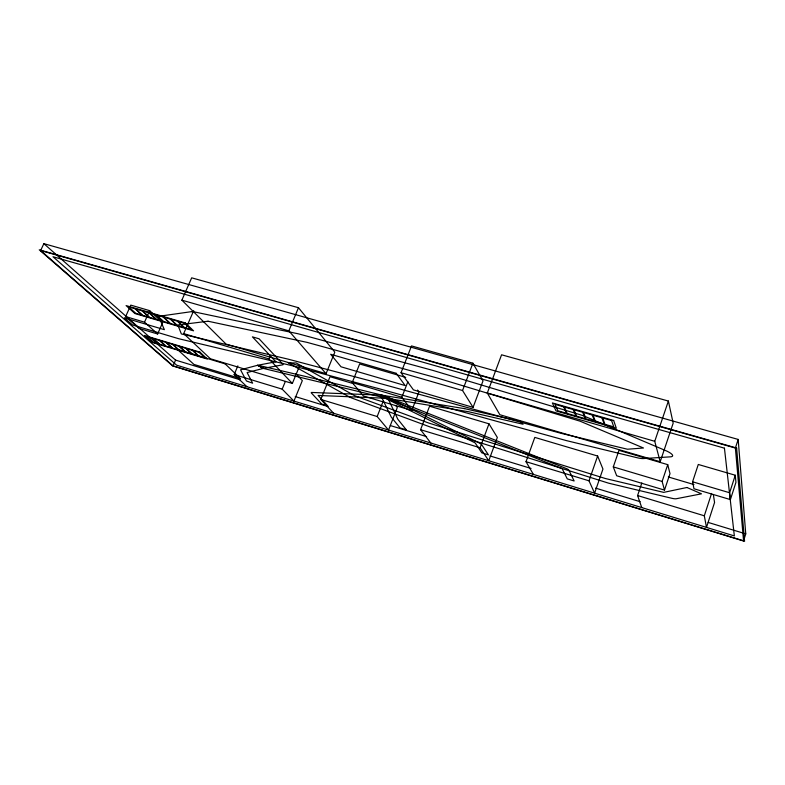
<?xml version="1.0" encoding="UTF-8"?>
<svg xmlns="http://www.w3.org/2000/svg" width="785" height="785" viewBox="0 0 785 785"><rect width="100%" height="100%" fill="white"/><g stroke="black" fill="none" stroke-linecap="round" stroke-linejoin="round"><path stroke-width="1.18" d="M743.562 540.796L745.75 533.879L738.175 439.433L43.862 243.664L40.634 250.523L173.063 365.859L743.562 540.796L735.388 448.039L738.175 439.433M730.403 499.594L729.628 492.754L735.27 475.229L698.287 464.465L692.576 481.794L693.979 488.761L730.403 499.594L735.938 482.353L735.27 475.229M713.349 494.599L714.566 502.459L706.49 527.402L704.312 515.794L711.573 493.461M664.503 490.105L669.997 473.64L667.741 464.651L618.992 450.354L613.291 466.898L616.667 475.759L664.503 490.105L662.118 481.45L667.741 464.651M660.195 461.737L673.177 423.164L668.378 401.047L501.576 354.8L487.299 393.01L499.859 414.735L660.195 461.737L654.749 441.298L668.378 401.047M641.757 507.581L637.577 495.541L641.836 482.961M597.64 456.026L602.949 469.057L594.598 493.147L589.005 480.803L597.64 456.026L534.801 437.402L526.019 461.688L533.398 474.405M488.986 423.822L497.337 437.441L488.741 460.736L480.096 447.764L488.986 423.822L429.581 406.208L420.564 429.699L430.798 442.995M473.07 407.366L483.01 380.882L472.894 363.21L411.526 345.92L401.037 372.708L413.43 389.87L473.07 407.366L462.551 390.518L401.037 372.708M462.551 390.518L472.894 363.21M405.727 377.369L359.648 363.975L352.21 382.56L363.376 395.974L411.801 410.447L418.935 392.019L417.541 390.066M411.801 410.447L401.822 397.259L407.886 381.706M395.846 405.619L397.318 407.503L388.526 430.062L377.173 416.531L383.237 401.096M326.06 373.689L334.812 352.131L298.477 307.72L191.677 277.831L181.865 300.155L226.031 344.085L326.06 373.689L288.841 330.858L181.865 300.155M333.586 413.234L320.81 399.428L330.014 376.702L353.456 383.649M193.699 310.674L183.68 333.615L210.38 358.755L292.354 383.453L299.762 365.457M295.759 373.513L302.333 380.597L293.933 401.096L282.178 389.144L285.367 381.432M288.841 330.858L298.477 307.72M292.354 383.453L268.97 358.902L269.912 356.655M246.902 386.701L234.165 374.563L237.845 365.879M173.063 365.859L175.575 360.109L43.862 243.664M157.628 333.988L162.623 322.674L149.641 310.644L130.781 305.12L125.639 316.571L139.073 328.444L157.628 333.988L144.518 322.174L125.639 316.571M144.518 322.174L149.641 310.644M40.634 250.523L735.388 448.039M487.299 393.01L654.749 441.298M692.576 481.794L729.628 492.754M352.21 382.56L401.822 397.259M668.28 476.956L693.969 484.571M183.68 333.615L268.97 358.902M613.291 466.898L662.118 481.45M320.81 399.428L377.173 416.531M420.564 429.699L480.096 447.764M526.019 461.688L589.005 480.803M637.577 495.541L704.312 515.794M234.165 374.563L282.178 389.144M175.575 360.109L240.102 379.773M295.238 396.572L328.091 406.591M390.273 425.539L426.638 436.627M489.987 455.928L531.053 468.449M595.58 488.113L640.158 501.703M708.207 522.437L745.75 533.879M384.65 395.983L383.865 397.475L562.119 468.655L567.27 478.879L574.149 480.979L568.821 470.097A3.768 0.824 19.6 0 0 566.162 468.478L384.65 395.983M257.48 365.31L240.789 369.715A3.464 0.697 22.6 0 0 240.652 370.029L246.48 380.99L252.642 383.208L247.108 372.551L263.701 368.322L282.777 364.819A3.699 0.795 22.4 0 0 282.845 364.201L259.089 338.806L252.407 336.853L275.937 361.777L257.529 365.3L263.652 368.332L257.48 365.31M686.944 487.495L663.698 492.372L605.431 478.536L528.433 454.564L428.796 423.046L354.643 395.689L296.131 362.955L288.232 362.905L348.393 396.435A7.418 1.59 21.7 0 0 352.691 398.378L429.925 426.893L607.619 482.863A7.85 1.717 19.2 0 0 609.67 483.432L671.685 498.259A8.135 1.806 18.6 0 0 676.278 498.74L701.466 493.834L686.944 487.495M385.818 396.503L382.697 396.955L475.151 442.907L481.813 452.847L488.388 454.849L481.558 444.467A3.66 0.785 20.5 0 0 479.929 443.339L385.818 396.503M191.442 311.665L159.679 316.178A10.166 2.149 23.5 0 0 158.933 317.13L164.369 329.68L124.364 317.797L132.469 324.931L178.715 338.718L296.602 366.781L378.36 388.536L566.564 440.65L637.42 457.802A11.638 2.816 18.8 0 0 643.415 458.568L670.468 456.841A12.05 2.993 18.5 0 0 665.523 450.531L585.198 416.521A12.02 3.062 19.4 0 0 580.498 414.823L432.986 370.441L298.398 333.841L194.415 311.92A10.647 2.375 23.3 0 0 191.442 311.665M208.035 321.222L177.822 324.99L181.355 333.949L288.016 359.118L371.472 381.167L561.432 433.418L627.451 449.226L643.484 447.999L580.086 421.192L437.637 378.125L307.023 342.358L208.035 321.222M381.471 395.149L311.792 392.461A3.493 0.726 22 0 0 311.4 393L321.732 404.089L327.767 405.923L318.082 395.444L387.034 398.309L381.471 395.149M464.573 408.642L382.04 395.208L386.465 398.24L468.635 411.742L523.065 424.234L520.102 421.31L464.573 408.642M319.986 379.871L258.785 365.427L262.396 368.194L385.778 398.103L382.727 395.355L319.986 379.871M736.624 448.019L39.25 249.826L172.671 365.928L744.582 541.336L736.624 448.019M724.437 448.166L52.987 256.734L176.625 365.182L734.348 535.929L724.437 448.166M613.654 420.456L552.365 402.921L556.006 410.898L616.333 428.267L613.654 420.456M563.669 406.826L554.985 404.344L557.899 410.79L566.476 413.263L563.669 406.826M573.158 409.544L564.425 407.042L567.221 413.479L575.847 415.952L573.158 409.544M582.696 412.272L573.923 409.76L576.592 416.168L585.257 418.66L582.696 412.272M592.273 415.02L583.461 412.488L586.012 418.876L594.716 421.388L592.273 415.02M601.909 417.777L593.048 415.236L595.481 421.604L604.224 424.116L601.909 417.777M611.584 420.544L602.684 417.993L604.99 424.342L613.782 426.873L611.584 420.544M396.17 373.287L330.662 354.28L341.033 366.801L405.178 385.572L396.17 373.287M185.407 322.978L126.1 305.591L134.922 313.539L193.561 330.819L185.407 322.978M135.02 308.721L128.622 306.847L135.746 313.274L142.085 315.138L135.02 308.721M141.997 310.772L135.569 308.888L142.635 315.305L149.003 317.179L141.997 310.772M149.003 312.822L142.556 310.938L149.552 317.346L155.94 319.23L149.003 312.822M156.038 314.893L149.562 312.989L156.5 319.387L162.917 321.281L156.038 314.893M163.103 316.963L156.607 315.06L163.476 321.448L169.913 323.341L163.103 316.963M170.198 319.044L163.673 317.13L170.482 323.508L176.949 325.412L170.198 319.044M177.322 321.134L170.767 319.21L177.508 325.579L184.004 327.492L177.322 321.134M184.475 323.234L177.891 321.3L184.573 327.659L191.089 329.582L184.475 323.234M199.91 352.122L144.44 335.46L152.427 342.486L207.309 359.049L199.91 352.122M152.761 338.404L146.766 336.608L153.222 342.299L159.159 344.085L152.761 338.404M159.296 340.366L153.281 338.561L159.679 344.242L165.645 346.038L159.296 340.366M165.851 342.338L159.816 340.533L166.155 346.195L172.141 348L165.851 342.338M172.435 344.321L166.371 342.495L172.661 348.157L178.666 349.973L172.435 344.321M179.039 346.303L172.955 344.478L179.196 350.13L185.221 351.945L179.039 346.303M185.672 348.295L179.569 346.46L185.741 352.102L191.795 353.927L185.672 348.295M192.335 350.296L186.202 348.462L192.325 354.084L198.399 355.919L192.335 350.296M199.017 352.308L192.865 350.463L198.919 356.076L205.022 357.911L199.017 352.308M225.148 363.877L177.439 349.492L193.954 364.426L240.544 378.605L225.148 363.877M406.336 429.856L400.046 427.943L391.313 417.169L380.784 395.571L387.731 397.887L397.799 419.19L406.336 429.856"/></g></svg>
